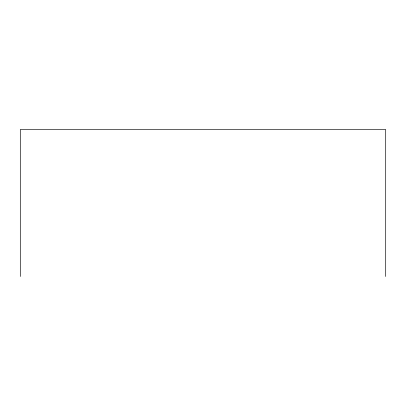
<?xml version="1.0" encoding="UTF-8"?>
<svg xmlns="http://www.w3.org/2000/svg" width="406" height="406" viewBox="0 0 406 406"><rect width="100%" height="100%" fill="white"/><g stroke="black" fill="none" stroke-linecap="round" stroke-linejoin="round"><path stroke-width="0.61" d="M385.7 276.476L385.7 129.524L20.3 129.524L20.3 276.476"/></g></svg>
